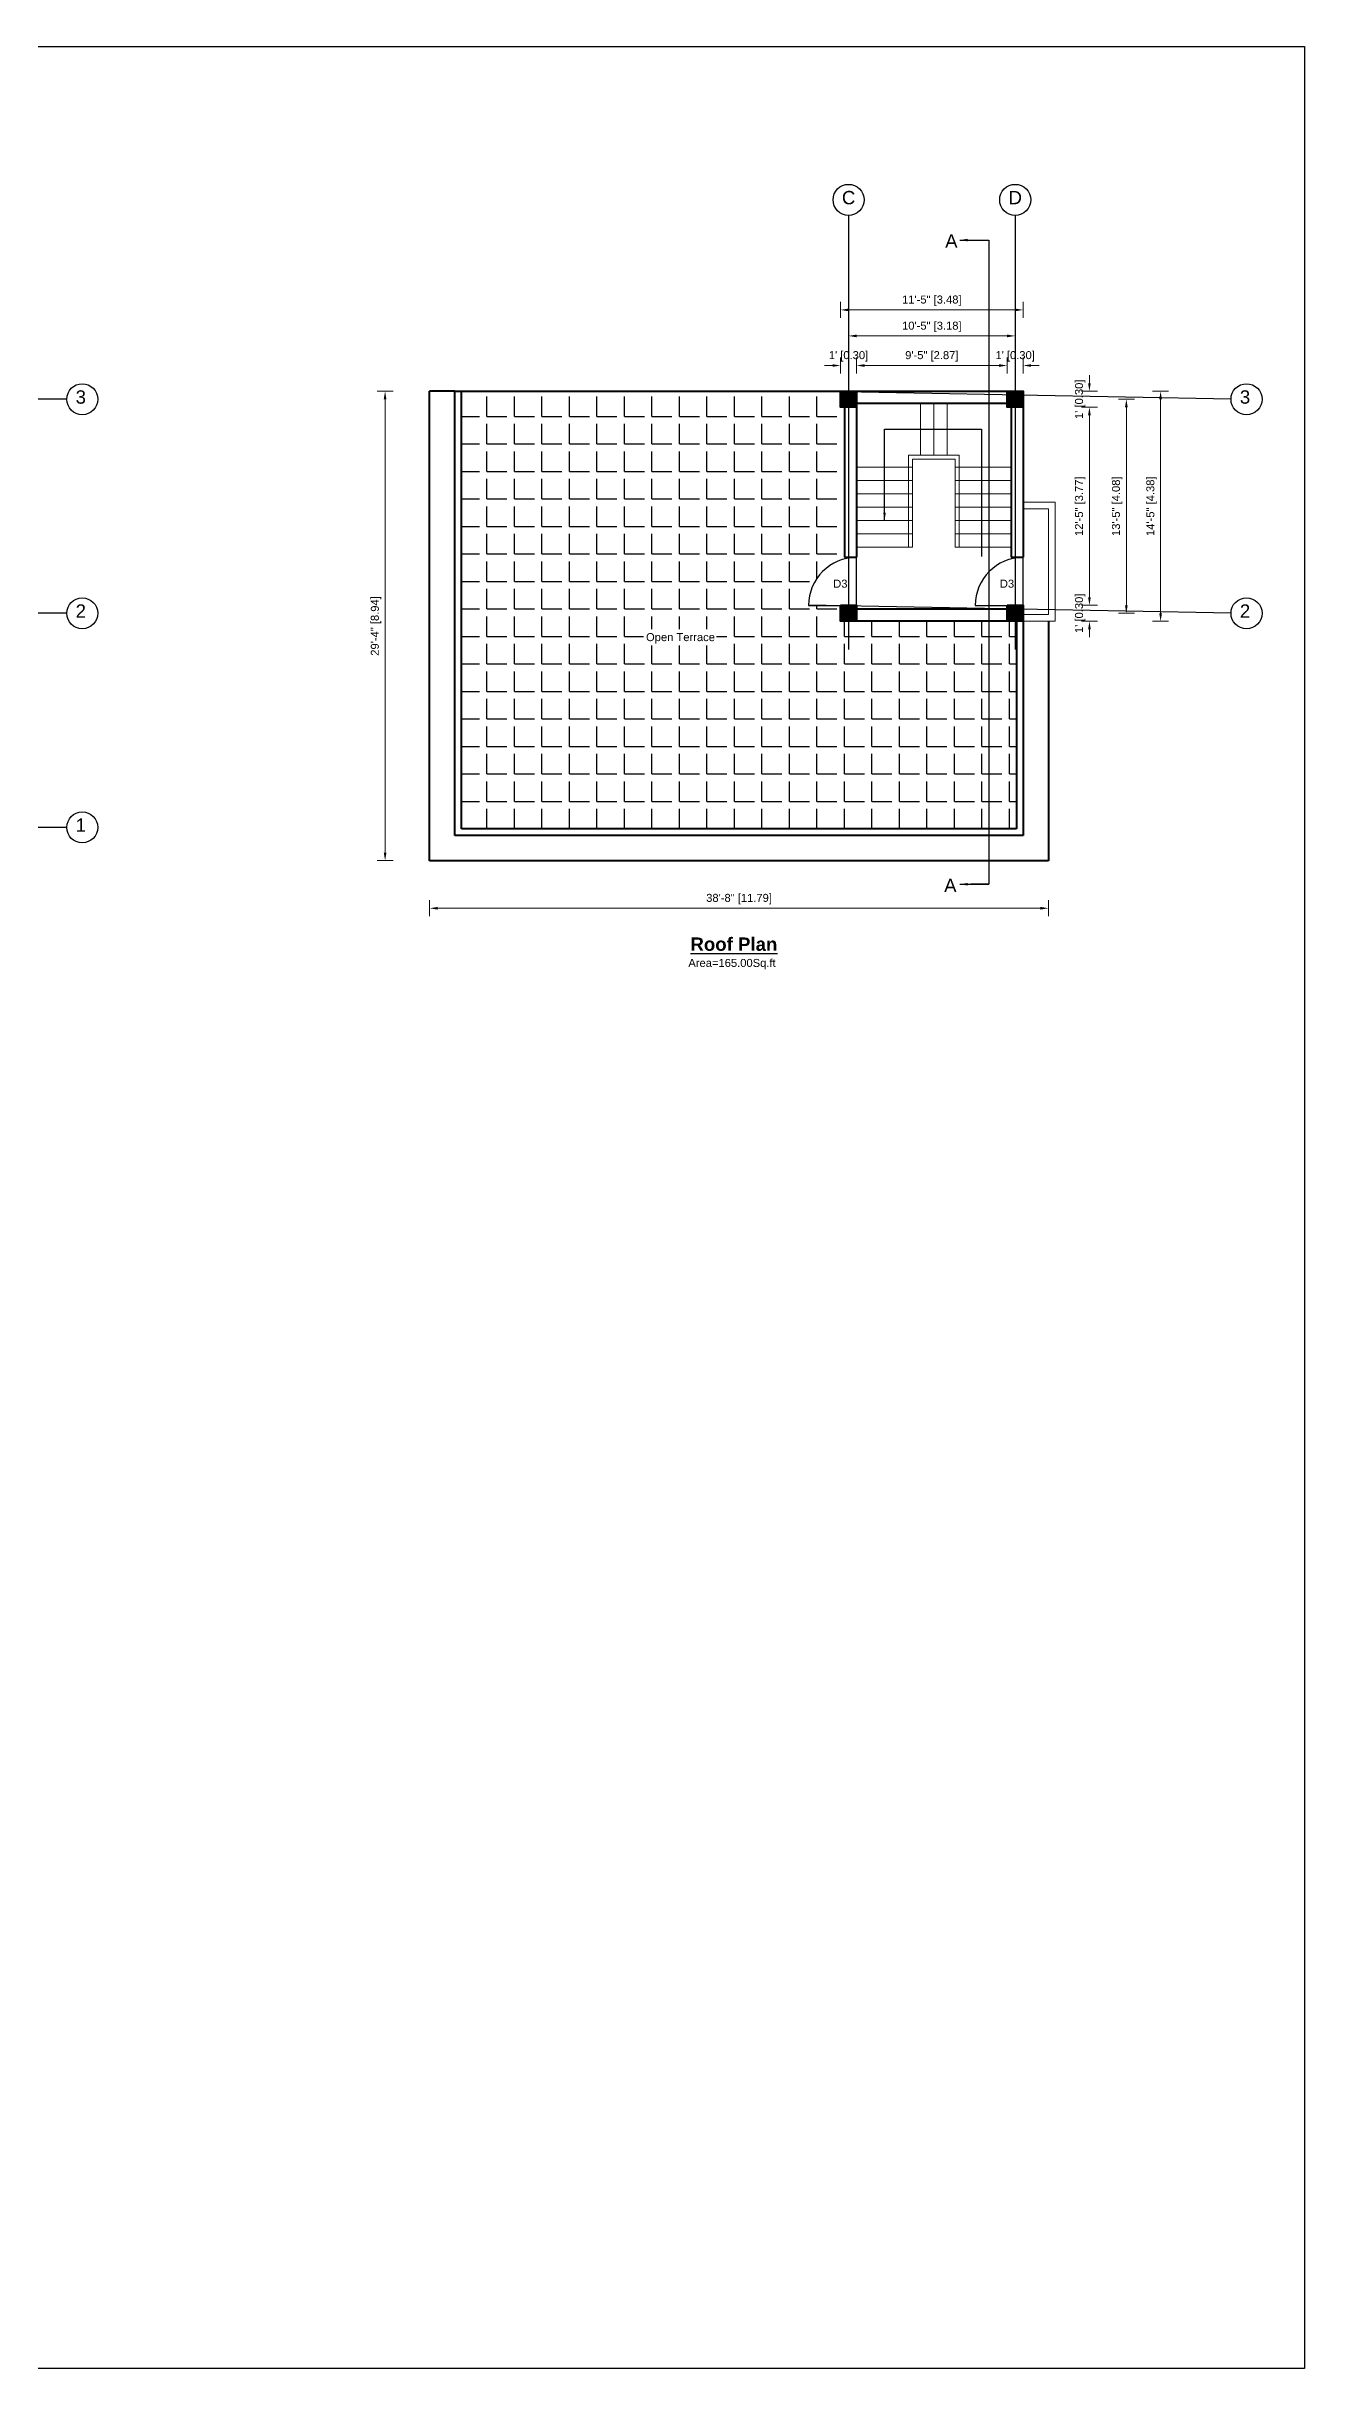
# Model space of a CAD drawing. Header units: feet. Extents: x 28652 to 66086, y -6769 to -640.
# Drawn here: x 46263 to 47207, y -2659 to -917 of the extents above; entities that cross this region are included whole.
import ezdxf

# ---------------------------------------------------------------- set-up
doc = ezdxf.new("R2010")
doc.units = ezdxf.units.FT
doc.header["$LTSCALE"] = 50
doc.header["$MEASUREMENT"] = 0
doc.header["$PDMODE"] = 34
doc.linetypes.add('CENTER', pattern=[2, 1.25, -0.25, 0.25, -0.25])
for name, color, linetype in [('CL', 253, 'CENTER'), ('Door & Windows', 92, 'Continuous'), ('Hatch', 30, 'Continuous'), ('Section', 4, 'Continuous'), ('Text', 7, 'Continuous')]:
    doc.layers.add(name, color=color, linetype=linetype)
for name, color, linetype, lineweight in [('COLUMN', 145, 'Continuous', 40), ('DIMENSION', 142, 'Continuous', 13), ('stair', 140, 'Continuous', 18), ('wall', 6, 'Continuous', 40)]:
    doc.layers.add(name, color=color, linetype=linetype, lineweight=lineweight)
doc.styles.add('1@100', font='arial.ttf', dxfattribs={"height": 6})
doc.styles.add('1@1000', font='arial.ttf', dxfattribs={"height": 60})
doc.styles.add('dimension', font='arial.ttf')
doc.dimstyles.new('1@100', dxfattribs={"dimscale": 0.1, "dimtxt": 60, "dimasz": 60, "dimexe": 60, "dimexo": 0, "dimgap": 30, "dimtad": 1, "dimdec": 0, "dimzin": 0, "dimdsep": 46, "dimlunit": 4, "dimtxsty": 'dimension', "dimcen": 0, "dimclrd": 256, "dimclre": 256, "dimclrt": 256, "dimadec": 0, "dimazin": 0, "dimtfac": 1, "dimtdec": 0, "dimtix": 1, "dimtofl": 0, "dimtmove": 0, "dimatfit": 3, "dimfxl": 60, "dimfxlon": 1, "dimtfillclr": 256, "dimtolj": 1, "dimtzin": 0, "dimlwd": -1, "dimlwe": -1, "dimarcsym": 0})

# ---------------------------------------------------------------- blocks, each defined once
blk = doc.blocks.new('column')
at = {"layer": 'Hatch'}
h = blk.add_hatch(color=256, dxfattribs=at)
h.dxf.hatch_style = 1
h.paths.add_polyline_path([(5267.6, 489.2), (5279.6, 489.2), (5279.6, 501.2), (5267.6, 501.2)])
at = {"layer": 'COLUMN'}
blk.add_lwpolyline([(5267.6, 501.2), (5279.6, 501.2), (5279.6, 489.2), (5267.6, 489.2)], close=True, dxfattribs=at)
blk = doc.blocks.new('D2')
at = {"layer": 'Door & Windows'}
for p, q in [((10005.1, 378.1), (10005.1, 348.1)), ((10005.1, 348.1), (10035.1, 348.1))]:
    blk.add_line(p, q, dxfattribs=at)
blk.add_arc((10005.1, 348.1), 30, 0, 90, dxfattribs=at)
blk = doc.blocks.new('*D251')
at = {"layer": 'Defpoints', "color": 0, "transparency": 16777216}
for p in [(46870.8, -1156.6), (46858.8, -1175.9), (46870.8, -1175.9)]:
    blk.add_point(p, dxfattribs=at)
at = {"layer": 'DIMENSION', "transparency": 16777216}
for p, q in [((46852.8, -1156.6), (46846.8, -1156.6)), ((46858.8, -1162.6), (46858.8, -1150.6)), ((46870.8, -1162.6), (46870.8, -1150.6)), ((46876.8, -1156.6), (46882.8, -1156.6))]:
    blk.add_line(p, q, dxfattribs=at)
for points in [[(46852.8, -1155.6), (46852.8, -1157.6), (46858.8, -1156.6)], [(46876.8, -1155.6), (46876.8, -1157.6), (46870.8, -1156.6)]]:
    blk.add_solid(points, dxfattribs=at)
at = {"layer": 'DIMENSION', "transparency": 16777216, "insert": (46864.8, -1149.7), "char_height": 6, "attachment_point": 5, "style": 'dimension'}
blk.add_mtext("\\A1;1' [0.30]", dxfattribs=at)
blk = doc.blocks.new('*D252')
at = {"layer": 'Defpoints', "color": 0, "transparency": 16777216}
for p in [(46983.8, -1156.6), (46870.8, -1175.9), (46983.8, -1175.9)]:
    blk.add_point(p, dxfattribs=at)
at = {"layer": 'DIMENSION', "transparency": 16777216}
for p, q in [((46870.8, -1162.6), (46870.8, -1150.6)), ((46876.8, -1156.6), (46977.8, -1156.6)), ((46983.8, -1162.6), (46983.8, -1150.6))]:
    blk.add_line(p, q, dxfattribs=at)
for points in [[(46876.8, -1155.6), (46876.8, -1157.6), (46870.8, -1156.6)], [(46977.8, -1155.6), (46977.8, -1157.6), (46983.8, -1156.6)]]:
    blk.add_solid(points, dxfattribs=at)
at = {"layer": 'DIMENSION', "transparency": 16777216, "insert": (46927.3, -1149.7), "char_height": 6, "attachment_point": 5, "style": 'dimension'}
blk.add_mtext('\\A1;9\'-5" [2.87]', dxfattribs=at)
blk = doc.blocks.new('*D253')
at = {"layer": 'Defpoints', "color": 0, "transparency": 16777216}
for p in [(46995.8, -1156.6), (46983.8, -1175.9), (46995.8, -1175.9)]:
    blk.add_point(p, dxfattribs=at)
at = {"layer": 'DIMENSION', "transparency": 16777216}
for p, q in [((46977.8, -1156.6), (46971.8, -1156.6)), ((46983.8, -1162.6), (46983.8, -1150.6)), ((46995.8, -1162.6), (46995.8, -1150.6)), ((47001.8, -1156.6), (47007.8, -1156.6))]:
    blk.add_line(p, q, dxfattribs=at)
for points in [[(46977.8, -1155.6), (46977.8, -1157.6), (46983.8, -1156.6)], [(47001.8, -1155.6), (47001.8, -1157.6), (46995.8, -1156.6)]]:
    blk.add_solid(points, dxfattribs=at)
at = {"layer": 'DIMENSION', "transparency": 16777216, "insert": (46989.8, -1149.7), "char_height": 6, "attachment_point": 5, "style": 'dimension'}
blk.add_mtext("\\A1;1' [0.30]", dxfattribs=at)
blk = doc.blocks.new('*D254')
at = {"layer": 'Defpoints', "color": 0, "transparency": 16777216}
for p in [(46989.8, -1134.4), (46864.8, -1175.9), (46989.8, -1175.9)]:
    blk.add_point(p, dxfattribs=at)
at = {"layer": 'DIMENSION', "transparency": 16777216}
for p, q in [((46864.8, -1140.4), (46864.8, -1128.4)), ((46989.8, -1140.4), (46989.8, -1128.4)), ((46870.8, -1134.4), (46983.8, -1134.4))]:
    blk.add_line(p, q, dxfattribs=at)
for points in [[(46870.8, -1133.4), (46870.8, -1135.4), (46864.8, -1134.4)], [(46983.8, -1133.4), (46983.8, -1135.4), (46989.8, -1134.4)]]:
    blk.add_solid(points, dxfattribs=at)
at = {"layer": 'DIMENSION', "transparency": 16777216, "insert": (46927.3, -1127.6), "char_height": 6, "attachment_point": 5, "style": 'dimension'}
blk.add_mtext('\\A1;10\'-5" [3.18]', dxfattribs=at)
blk = doc.blocks.new('*D58')
at = {"layer": 'Defpoints', "color": 0, "transparency": 16777216}
for p in [(46995.8, -1114.9), (46858.8, -1175.9), (46995.8, -1175.9)]:
    blk.add_point(p, dxfattribs=at)
at = {"layer": 'DIMENSION', "transparency": 16777216}
for p, q in [((46858.8, -1120.9), (46858.8, -1108.9)), ((46995.8, -1120.9), (46995.8, -1108.9)), ((46864.8, -1114.9), (46989.8, -1114.9))]:
    blk.add_line(p, q, dxfattribs=at)
for points in [[(46864.8, -1113.9), (46864.8, -1115.9), (46858.8, -1114.9)], [(46989.8, -1113.9), (46989.8, -1115.9), (46995.8, -1114.9)]]:
    blk.add_solid(points, dxfattribs=at)
at = {"layer": 'DIMENSION', "transparency": 16777216, "insert": (46927.3, -1108), "char_height": 6, "attachment_point": 5, "style": 'dimension'}
blk.add_mtext('\\A1;11\'-5" [3.48]', dxfattribs=at)
blk = doc.blocks.new('*D255')
at = {"layer": 'Defpoints', "color": 0, "transparency": 16777216}
for p in [(46995.8, -1175.9), (46995.8, -1187.9), (47045.5, -1187.9)]:
    blk.add_point(p, dxfattribs=at)
at = {"layer": 'DIMENSION', "transparency": 16777216}
for p, q in [((47045.5, -1169.9), (47045.5, -1163.9)), ((47039.5, -1175.9), (47051.5, -1175.9)), ((47039.5, -1187.9), (47051.5, -1187.9)), ((47045.5, -1193.9), (47045.5, -1199.9))]:
    blk.add_line(p, q, dxfattribs=at)
for points in [[(47044.5, -1169.9), (47046.5, -1169.9), (47045.5, -1175.9)], [(47044.5, -1193.9), (47046.5, -1193.9), (47045.5, -1187.9)]]:
    blk.add_solid(points, dxfattribs=at)
at = {"layer": 'DIMENSION', "transparency": 16777216, "insert": (47038.6, -1181.9), "char_height": 6, "attachment_point": 5, "rotation": 90, "style": 'dimension'}
blk.add_mtext("\\A1;1' [0.30]", dxfattribs=at)
blk = doc.blocks.new('*D256')
at = {"layer": 'Defpoints', "color": 0, "transparency": 16777216}
for p in [(46995.8, -1187.9), (46995.8, -1336.4), (47045.5, -1336.4)]:
    blk.add_point(p, dxfattribs=at)
at = {"layer": 'DIMENSION', "transparency": 16777216}
for p, q in [((47039.5, -1187.9), (47051.5, -1187.9)), ((47045.5, -1193.9), (47045.5, -1330.4)), ((47039.5, -1336.4), (47051.5, -1336.4))]:
    blk.add_line(p, q, dxfattribs=at)
for points in [[(47044.5, -1193.9), (47046.5, -1193.9), (47045.5, -1187.9)], [(47044.5, -1330.4), (47046.5, -1330.4), (47045.5, -1336.4)]]:
    blk.add_solid(points, dxfattribs=at)
at = {"layer": 'DIMENSION', "transparency": 16777216, "insert": (47038.6, -1262.1), "char_height": 6, "attachment_point": 5, "rotation": 90, "style": 'dimension'}
blk.add_mtext('\\A1;12\'-5" [3.77]', dxfattribs=at)
blk = doc.blocks.new('*D257')
at = {"layer": 'Defpoints', "color": 0, "transparency": 16777216}
for p in [(46995.8, -1336.4), (46995.8, -1348.4), (47045.5, -1348.4)]:
    blk.add_point(p, dxfattribs=at)
at = {"layer": 'DIMENSION', "transparency": 16777216}
for p, q in [((47039.5, -1336.4), (47051.5, -1336.4)), ((47045.5, -1330.4), (47045.5, -1324.4)), ((47039.5, -1348.4), (47051.5, -1348.4)), ((47045.5, -1354.4), (47045.5, -1360.4))]:
    blk.add_line(p, q, dxfattribs=at)
for points in [[(47044.5, -1330.4), (47046.5, -1330.4), (47045.5, -1336.4)], [(47044.5, -1354.4), (47046.5, -1354.4), (47045.5, -1348.4)]]:
    blk.add_solid(points, dxfattribs=at)
at = {"layer": 'DIMENSION', "transparency": 16777216, "insert": (47038.6, -1342.4), "char_height": 6, "attachment_point": 5, "rotation": 90, "style": 'dimension'}
blk.add_mtext("\\A1;1' [0.30]", dxfattribs=at)
blk = doc.blocks.new('*D258')
at = {"layer": 'Defpoints', "color": 0, "transparency": 16777216}
for p in [(46995.8, -1181.9), (47073.2, -1181.9), (46995.8, -1342.4)]:
    blk.add_point(p, dxfattribs=at)
at = {"layer": 'DIMENSION', "transparency": 16777216}
for p, q in [((47067.2, -1181.9), (47079.2, -1181.9)), ((47073.2, -1336.4), (47073.2, -1187.9)), ((47067.2, -1342.4), (47079.2, -1342.4))]:
    blk.add_line(p, q, dxfattribs=at)
for points in [[(47072.2, -1187.9), (47074.2, -1187.9), (47073.2, -1181.9)], [(47072.2, -1336.4), (47074.2, -1336.4), (47073.2, -1342.4)]]:
    blk.add_solid(points, dxfattribs=at)
at = {"layer": 'DIMENSION', "transparency": 16777216, "insert": (47066.3, -1262.1), "char_height": 6, "attachment_point": 5, "rotation": 90, "style": 'dimension'}
blk.add_mtext('\\A1;13\'-5" [4.08]', dxfattribs=at)
blk = doc.blocks.new('*D59')
at = {"layer": 'Defpoints', "color": 0, "transparency": 16777216}
for p in [(46995.8, -1175.9), (46995.8, -1348.4), (47098.9, -1348.4)]:
    blk.add_point(p, dxfattribs=at)
at = {"layer": 'DIMENSION', "transparency": 16777216}
for p, q in [((47092.9, -1175.9), (47104.9, -1175.9)), ((47098.9, -1181.9), (47098.9, -1342.4)), ((47092.9, -1348.4), (47104.9, -1348.4))]:
    blk.add_line(p, q, dxfattribs=at)
for points in [[(47097.9, -1181.9), (47099.9, -1181.9), (47098.9, -1175.9)], [(47097.9, -1342.4), (47099.9, -1342.4), (47098.9, -1348.4)]]:
    blk.add_solid(points, dxfattribs=at)
at = {"layer": 'DIMENSION', "transparency": 16777216, "insert": (47092.1, -1262.1), "char_height": 6, "attachment_point": 5, "rotation": 90, "style": 'dimension'}
blk.add_mtext('\\A1;14\'-5" [4.38]', dxfattribs=at)
blk = doc.blocks.new('*D259')
at = {"layer": 'Defpoints', "color": 0, "transparency": 16777216}
for p in [(46550.6, -1175.9), (46517.2, -1527.9), (46550.6, -1527.9)]:
    blk.add_point(p, dxfattribs=at)
at = {"layer": 'DIMENSION', "transparency": 16777216}
for p, q in [((46523.2, -1175.9), (46511.2, -1175.9)), ((46517.2, -1181.9), (46517.2, -1521.9)), ((46523.2, -1527.9), (46511.2, -1527.9))]:
    blk.add_line(p, q, dxfattribs=at)
for points in [[(46516.2, -1181.9), (46518.2, -1181.9), (46517.2, -1175.9)], [(46516.2, -1521.9), (46518.2, -1521.9), (46517.2, -1527.9)]]:
    blk.add_solid(points, dxfattribs=at)
at = {"layer": 'DIMENSION', "transparency": 16777216, "insert": (46510.4, -1351.9), "char_height": 6, "attachment_point": 5, "rotation": 90, "style": 'dimension'}
blk.add_mtext('\\A1;29\'-4" [8.94]', dxfattribs=at)
blk = doc.blocks.new('*D260')
at = {"layer": 'Defpoints', "color": 0, "transparency": 16777216}
for p in [(46550.6, -1527.9), (47014.8, -1527.9), (47014.8, -1563.6)]:
    blk.add_point(p, dxfattribs=at)
at = {"layer": 'DIMENSION', "transparency": 16777216}
for p, q in [((46550.6, -1557.6), (46550.6, -1569.6)), ((46556.6, -1563.6), (47008.8, -1563.6)), ((47014.8, -1557.6), (47014.8, -1569.6))]:
    blk.add_line(p, q, dxfattribs=at)
for points in [[(46556.6, -1562.6), (46556.6, -1564.6), (46550.6, -1563.6)], [(47008.8, -1562.6), (47008.8, -1564.6), (47014.8, -1563.6)]]:
    blk.add_solid(points, dxfattribs=at)
at = {"layer": 'DIMENSION', "transparency": 16777216, "insert": (46782.7, -1556.7), "char_height": 6, "attachment_point": 5, "style": 'dimension'}
blk.add_mtext('\\A1;38\'-8" [11.79]', dxfattribs=at)

msp = doc.modelspace()

# ---------------------------------------------------------------- hatches: boundary and pattern name
at = {"layer": 'Hatch'}
h = msp.add_hatch(dxfattribs=at)
h.set_pattern_fill('ANGLE', color=256, scale=75)
h.set_pattern_definition([(0, (34156.719, -1669.162), (0, 20.625), [15, -5.625]), (90, (34156.719, -1669.162), (-20.625, 1e-15), [15, -5.625])])
edge = h.paths.add_edge_path()
edge.add_line((46970.08, -1348.41), (46870.82, -1348.41))
edge.add_line((46870.82, -1348.41), (46858.82, -1348.41))
edge.add_line((46858.82, -1348.41), (46858.82, -1336.41))
edge.add_line((46858.82, -1336.41), (46834.82, -1336.41))
edge.add_arc((46870.82, -1336.41), 36, 99.59407, 180, ccw=False)
edge.add_line((46864.82, -1300.91), (46864.82, -1300.41))
edge.add_line((46864.82, -1300.41), (46861.82, -1300.41))
edge.add_line((46861.82, -1300.41), (46861.82, -1187.88))
edge.add_line((46861.82, -1187.88), (46858.82, -1187.88))
edge.add_line((46858.82, -1187.88), (46858.82, -1175.88))
edge.add_line((46858.82, -1175.88), (46574.59, -1175.88))
edge.add_line((46574.59, -1175.88), (46574.59, -1503.94))
edge.add_line((46574.59, -1503.94), (46970.08, -1503.94))
edge.add_line((46970.08, -1503.94), (46970.08, -1348.41))
h.paths.add_polyline_path([(46990.82, -1350.91), (46986.82, -1348.41), (46983.82, -1348.41), (46970.08, -1348.41), (46970.08, -1503.94), (46990.82, -1503.94)])
h.paths.add_polyline_path([(46711.02, -1366.65), (46765.73, -1366.65), (46765.73, -1354.29), (46711.02, -1354.29)], flags=16)

# ---------------------------------------------------------------- linework, layer by layer
for p, q in [((46964.65, -1204.29), (46964.65, -1299.69)), ((46858.82, -1336.41), (46870.82, -1336.41)), ((46995.82, -1348.41), (46986.82, -1348.41))]:
    msp.add_line(p, q)
msp.add_lwpolyline([(44466.5, -917.3), (47206.87, -917.3), (47206.87, -2658.7), (44466.5, -2658.7)], close=True)
at = {"layer": 'CL', "ltscale": 25}
for p, q in [((46864.82, -1043.98), (46864.82, -1369.48)), ((46989.82, -1043.98), (46989.82, -1369.48)), ((46278.45, -1181.88), (45539.02, -1181.88)), ((47151.7, -1181.88), (46834.82, -1175.88)), ((47151.7, -1342.41), (46834.82, -1336.41)), ((46278.45, -1342.41), (45539.02, -1342.41)), ((46278.45, -1502.94), (45539.02, -1502.94))]:
    msp.add_line(p, q, dxfattribs=at)
at = {"layer": 'Section'}
msp.add_lwpolyline([(46959.14, -1062.51), (46970.08, -1062.51), (46970.08, -1545.58), (46956.49, -1545.58)], dxfattribs=at)
at = {"layer": 'stair'}
for p, q in [((46918.82, -1223.88), (46918.82, -1184.88)), ((46928.82, -1223.88), (46928.82, -1184.88)), ((46938.82, -1223.88), (46938.82, -1184.88)), ((46870.82, -1232.88), (46912.82, -1232.88)), ((46909.82, -1223.88), (46947.82, -1223.88)), ((46909.82, -1223.88), (46909.82, -1292.88)), ((46912.82, -1226.88), (46944.82, -1226.88)), ((46912.82, -1226.88), (46912.82, -1292.88)), ((46944.82, -1226.88), (46944.82, -1292.88)), ((46944.82, -1232.88), (46986.82, -1232.88)), ((46947.82, -1223.88), (46947.82, -1292.88)), ((46870.82, -1242.88), (46912.82, -1242.88)), ((46870.82, -1252.88), (46912.82, -1252.88)), ((46944.82, -1242.88), (46986.82, -1242.88)), ((46944.82, -1252.88), (46986.82, -1252.88)), ((46870.82, -1262.88), (46912.82, -1262.88)), ((46944.82, -1262.88), (46986.82, -1262.88)), ((46870.82, -1272.88), (46912.82, -1272.88)), ((46870.82, -1282.88), (46912.82, -1282.88)), ((46944.82, -1272.88), (46986.82, -1272.88)), ((46944.82, -1282.88), (46986.82, -1282.88)), ((46870.82, -1292.88), (46912.82, -1292.88)), ((46944.82, -1292.88), (46986.82, -1292.88))]:
    msp.add_line(p, q, dxfattribs=at)
for points in [[(46995.82, -1259.14), (47019.82, -1259.14)], [(47019.82, -1259.14), (47019.82, -1348.41), (46995.82, -1348.41)], [(46995.82, -1264.14), (47014.82, -1264.14), (47014.82, -1343.41), (46995.82, -1343.41)]]:
    msp.add_lwpolyline(points, dxfattribs=at)
at = {"layer": 'Text'}
for centre in [(46864.82, -1032.35), (46989.82, -1032.35), (46290.08, -1181.88), (47163.33, -1181.88), (46290.08, -1342.41), (47163.33, -1342.41), (46290.08, -1502.94)]:
    msp.add_circle(centre, 11.63, dxfattribs=at)
at = {"layer": 'wall'}
for p, q in [((46550.59, -1527.94), (46550.59, -1175.88)), ((46569.59, -1175.88), (46550.59, -1175.88)), ((46569.59, -1175.88), (46995.82, -1175.88)), ((46569.59, -1508.94), (46569.59, -1175.88)), ((46574.59, -1503.94), (46574.59, -1175.88)), ((46995.82, -1175.88), (46995.82, -1300.41)), ((46861.82, -1184.88), (46861.82, -1300.41)), ((46870.82, -1184.88), (46986.82, -1184.88)), ((46870.82, -1184.88), (46870.82, -1300.41)), ((46986.82, -1184.88), (46986.82, -1300.41)), ((46861.82, -1300.41), (46870.82, -1300.41)), ((46986.82, -1300.41), (46995.82, -1300.41)), ((46861.82, -1336.41), (46861.82, -1348.41)), ((46870.82, -1336.41), (46870.82, -1348.41)), ((46983.82, -1339.41), (46870.82, -1339.41)), ((46870.82, -1339.41), (46870.82, -1348.41)), ((46983.82, -1348.41), (46983.82, -1339.41)), ((46986.82, -1336.41), (46986.82, -1348.41)), ((46995.82, -1336.41), (46995.82, -1348.41)), ((46983.82, -1348.41), (46870.82, -1348.41)), ((46944.82, -1348.41), (46935.82, -1348.41)), ((46990.82, -1348.41), (46990.82, -1503.94)), ((46995.82, -1348.41), (46995.82, -1508.94)), ((47014.82, -1348.41), (47014.82, -1527.94)), ((46995.82, -1508.94), (46569.59, -1508.94)), ((46990.82, -1503.94), (46574.59, -1503.94)), ((47014.82, -1527.94), (46550.59, -1527.94))]:
    msp.add_line(p, q, dxfattribs=at)

# ---------------------------------------------------------------- block references
for p in [(41591.18, -1677.06), (41716.18, -1677.06), (41591.18, -1837.59), (41716.18, -1837.59)]:
    msp.add_blockref('column', p)
at = {"xscale": 1.2, "yscale": 1.2, "zscale": 1.2, "rotation": 89.99999999999997}
for p in [(47288.55, -13342.59), (47413.55, -13342.59)]:
    msp.add_blockref('D2', p, dxfattribs=at)

# ---------------------------------------------------------------- texts
at = {"layer": 'Text', "attachment_point": 1}
for s, width, gutter_width, insert, char_height, style in [('C', 152.0107, 300, (46859.83, -1025.67), 10, '1@1000'), ('D', 152.0107, 300, (46984.83, -1025.67), 10, '1@1000'), ('A', 152.0107, 300, (46937.29, -1058.27), 10, '1@1000'), ('3', 152.0107, 300, (46285.08, -1175.2), 10, '1@1000'), ('3', 152.0107, 300, (47158.33, -1175.2), 10, '1@1000'), ('D3', 85.4632, 30, (46853.32, -1317.2), 6, '1@100'), ('D3', 85.4632, 30, (46978.32, -1317.2), 6, '1@100'), ('2', 152.0107, 300, (46285.08, -1335.73), 10, '1@1000'), ('2', 152.0107, 300, (47158.33, -1335.73), 10, '1@1000'), ('Open Terrace', 85.4632, 30, (46712.92, -1357.27), 6, '1@100'), ('1', 152.0107, 300, (46285.08, -1496.26), 10, '1@1000'), ('A', 152.0107, 300, (46936.52, -1541.49), 10, '1@1000'), ('Area=165.00Sq.ft', 73.9895, 300, (46744.67, -1601.6), 6, '1@1000'), ('{\\fArial|b1|i0|c0|p34;\\LRoof Plan}', 152.0107, 300, (46746.23, -1585.52), 10, '1@1000')]:
    msp.add_mtext_dynamic_manual_height_columns(s, width=width, gutter_width=gutter_width, heights=[0], dxfattribs=dict(at, insert=insert, char_height=char_height, style=style))

# ---------------------------------------------------------------- dimensions: what is measured, and where the dimension line sits
at = {"layer": 'DIMENSION'}
for base, p1, p2, picture, middle in [((46995.82, -1114.89), (46858.82, -1175.88), (46995.82, -1175.88), '*D58', (46927.32, -1108.04)), ((46989.82, -1134.44), (46864.82, -1175.88), (46989.82, -1175.88), '*D254', (46927.32, -1127.59)), ((46870.82, -1156.56), (46858.82, -1175.88), (46870.82, -1175.88), '*D251', (46864.82, -1149.72)), ((47014.82, -1563.57), (46550.59, -1527.94), (47014.82, -1527.94), '*D260', (46782.71, -1556.73))]:
    dim = msp.add_linear_dim(base=base, p1=p1, p2=p2, dimstyle='1@100', dxfattribs=at)
    dim.commit()
    dim.dimension.update_dxf_attribs({"geometry": picture, "text_midpoint": middle})
for base, p1, p2, picture, middle in [((46983.82, -1156.56), (46870.82, -1175.88), (46983.82, -1175.88), '*D252', (46927.32, -1149.72)), ((46995.82, -1156.56), (46983.82, -1175.88), (46995.82, -1175.88), '*D253', (46989.82, -1149.72))]:
    dim = msp.add_linear_dim(base=base, p1=p1, p2=p2, dimstyle='1@100', override={"dimtmove": 1}, dxfattribs=at)
    dim.commit()
    dim.dimension.update_dxf_attribs({"geometry": picture, "text_midpoint": middle})
for base, p1, p2, picture, middle in [((47045.46, -1187.88), (46995.82, -1175.88), (46995.82, -1187.88), '*D255', (47038.61, -1181.88)), ((46517.24, -1527.94), (46550.59, -1175.88), (46550.59, -1527.94), '*D259', (46510.4, -1351.91)), ((47098.94, -1348.41), (46995.82, -1175.88), (46995.82, -1348.41), '*D59', (47092.09, -1262.14)), ((47073.16, -1181.88), (46995.82, -1342.41), (46995.82, -1181.88), '*D258', (47066.31, -1262.14))]:
    dim = msp.add_linear_dim(base=base, p1=p1, p2=p2, angle=90, dimstyle='1@100', dxfattribs=at)
    dim.commit()
    dim.dimension.update_dxf_attribs({"geometry": picture, "text_midpoint": middle})
for base, p1, p2, picture, middle in [((47045.46, -1336.41), (46995.82, -1187.88), (46995.82, -1336.41), '*D256', (47038.61, -1262.14)), ((47045.46, -1348.41), (46995.82, -1336.41), (46995.82, -1348.41), '*D257', (47038.61, -1342.41))]:
    dim = msp.add_linear_dim(base=base, p1=p1, p2=p2, angle=90, dimstyle='1@100', override={"dimtmove": 1}, dxfattribs=at)
    dim.commit()
    dim.dimension.update_dxf_attribs({"geometry": picture, "text_midpoint": middle})

# ---------------------------------------------------------------- leaders
msp.add_leader([(46891.82, -1272.88), (46891.82, -1204.29), (46964.65, -1204.29)], dimstyle='1@100', override={"dimgap": 30, "dimtad": 0})
at = {"layer": 'Section'}
for points in [[(46948.2, -1062.51), (46970.08, -1062.51)], [(46948.2, -1545.58), (46970.08, -1545.58)]]:
    msp.add_leader(points, dimstyle='1@100', override={"dimgap": 30, "dimtad": 0}, dxfattribs=at)

doc.saveas('drawing.dxf')
